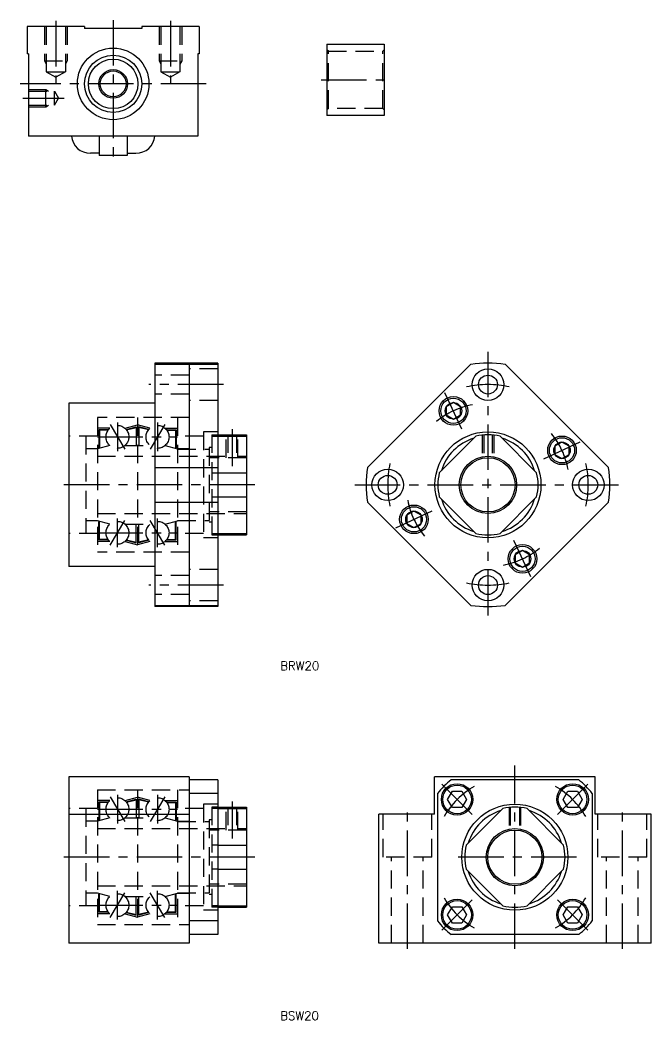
# Model space of a CAD drawing. Extents: x -219 to 469, y -265 to 84.
# Drawn here: x 248.5 to 468.7, y -265.2 to 83.9 of the extents above; entities that cross this region are included whole.
import ezdxf

# ---------------------------------------------------------------- set-up
doc = ezdxf.new("R2010")
doc.units = 0
doc.header["$LTSCALE"] = 0.5
doc.linetypes.add('CENTER', pattern=[50.8, 31.75, -6.35, 6.35, -6.35])
doc.linetypes.add('DASHED', pattern=[19.05, 12.7, -6.35])
for name, color, linetype in [('MSM_CENTER', 1, 'CENTER'), ('MSM_CONTINUOUS', 7, 'CONTINUOUS'), ('MSM_DASHED', 4, 'DASHED'), ('MSM_NARROW', 5, 'CONTINUOUS'), ('MSM_PART_NUMBER', 7, 'CONTINUOUS')]:
    doc.layers.add(name, color=color, linetype=linetype)
doc.styles.get("Standard").update_dxf_attribs({"font": 'txt.shx', "height": 3, "bigfont": 'bigfont.shx'})

# ---------------------------------------------------------------- blocks, each defined once
blk = doc.blocks.new('*U18')
at = {"layer": 'MSM_PART_NUMBER'}
blk.add_text('BRW20', height=3, dxfattribs=at).set_placement((339.27, -143.09))
blk = doc.blocks.new('*U19')
at = {"layer": 'MSM_PART_NUMBER'}
blk.add_text('BSW20', height=3, dxfattribs=at).set_placement((339.27, -265.25))

msp = doc.modelspace()

# ---------------------------------------------------------------- linework, layer by layer
at = {"layer": 'MSM_CENTER'}
for p, q in [((280.98, 83.9), (280.98, 34.1)), ((260.98, 83.6), (260.98, 61.94)), ((300.98, 83.6), (300.98, 61.94)), ((353.57, 63.01), (377.57, 63.01)), ((313.48, 61.6), (248.48, 61.6)), ((249.48, 56.6), (263.89, 56.6)), ((411.78, -31.9), (411.78, -124.9)), ((319.47, -43.4), (293.47, -43.4)), ((402.69, -58.91), (396.77, -46.22)), ((279.91, -57.35), (285.04, -65.94)), ((282.47, -56.65), (282.47, -66.65)), ((299.04, -57.35), (293.91, -65.94)), ((296.47, -56.65), (296.47, -66.65)), ((322.47, -58.9), (322.47, -71.9)), ((275.47, -61.65), (303.47, -61.65)), ((431.26, -69.31), (443.95, -63.39)), ((330.47, -78.4), (261.47, -78.4)), ((365.28, -78.4), (458.28, -78.4)), ((282.47, -100.15), (282.47, -90.15)), ((296.47, -100.15), (296.47, -90.15)), ((379.6, -93.4), (392.29, -87.48)), ((279.91, -99.44), (285.04, -90.85)), ((299.04, -99.44), (293.91, -90.85)), ((275.47, -95.15), (303.47, -95.15)), ((426.78, -110.57), (420.86, -97.88)), ((319.47, -113.4), (293.47, -113.4)), ((421.17, -240.4), (421.17, -176.4)), ((406.32, -193.55), (395.71, -182.94)), ((436.01, -193.55), (446.62, -182.94)), ((279.91, -187.35), (285.04, -195.94)), ((282.47, -186.65), (282.47, -196.65)), ((299.04, -187.35), (293.91, -195.94)), ((296.47, -186.65), (296.47, -196.65)), ((275.47, -191.65), (303.47, -191.65)), ((322.47, -188.9), (322.47, -201.9)), ((383.67, -240.4), (383.67, -191.4)), ((458.67, -240.4), (458.67, -191.4)), ((330.47, -208.4), (263.47, -208.4)), ((442.67, -208.4), (399.67, -208.4)), ((279.91, -229.44), (285.04, -220.85)), ((282.47, -230.15), (282.47, -220.15)), ((299.04, -229.44), (293.91, -220.85)), ((296.47, -230.15), (296.47, -220.15)), ((395.71, -233.85), (406.32, -223.24)), ((446.62, -233.85), (436.01, -223.24)), ((275.47, -225.15), (303.47, -225.15))]:
    msp.add_line(p, q, dxfattribs=at)
for centre, radius, start, end in [((411.78, -78.4), 35, 77.713, 102.287), ((411.78, -78.4), 28.5, 100.9144, 129.0856), ((411.78, -78.4), 28.5, 10.9144, 39.0856), ((411.78, -78.4), 35, 167.713, 192.287), ((411.78, -78.4), 35, 347.713, 12.287), ((411.78, -78.4), 28.5, 190.9144, 219.0856), ((411.78, -78.4), 28.5, 280.9144, 309.0856), ((411.78, -78.4), 35, 257.713, 282.287), ((421.17, -208.4), 28.5, 119.8783, 150.1217), ((421.17, -208.4), 28.5, 29.8783, 60.1217), ((421.17, -208.4), 28.5, 209.8783, 240.1217), ((421.17, -208.4), 28.5, 299.8783, 330.1217)]:
    msp.add_arc(centre, radius, start, end, dxfattribs=at)
at = {"layer": 'MSM_CONTINUOUS'}
for p, q in [((250.98, 81.6), (250.98, 72.1)), ((270.98, 81.6), (250.98, 81.6)), ((270.98, 81.6), (270.98, 80.9)), ((290.98, 80.9), (270.98, 80.9)), ((310.98, 81.6), (290.98, 81.6)), ((290.98, 81.6), (290.98, 80.9)), ((310.98, 81.6), (310.98, 72.1)), ((355.57, 75.51), (375.57, 75.51)), ((355.57, 75.51), (355.57, 50.51)), ((375.57, 75.51), (375.57, 50.51)), ((251.48, 72.1), (250.98, 72.1)), ((251.48, 72.1), (251.48, 43.4)), ((310.48, 72.1), (310.48, 43.4)), ((310.98, 72.1), (310.48, 72.1)), ((375.57, 50.51), (355.57, 50.51)), ((310.48, 43.4), (251.48, 43.4)), ((276.14, 43.4), (276.14, 36.6)), ((285.82, 43.4), (285.82, 36.6)), ((276.14, 37.4), (273.02, 37.4)), ((285.82, 36.6), (276.14, 36.6)), ((285.82, 37.4), (288.93, 37.4)), ((317.47, -35.9), (295.47, -35.9)), ((295.47, -35.9), (295.47, -120.9)), ((295.47, -36.32), (317.47, -36.32)), ((307.47, -35.9), (307.47, -120.9)), ((317.47, -35.9), (317.47, -120.9)), ((369.7, -72.38), (405.77, -36.32)), ((453.85, -72.38), (417.79, -36.32)), ((295.47, -49.9), (265.47, -49.9)), ((265.47, -49.9), (265.47, -106.9)), ((399.73, -49.68), (397.23, -51.12)), ((397.23, -51.12), (397.23, -54.01)), ((402.23, -51.12), (399.73, -49.68)), ((402.23, -54.01), (402.23, -51.12)), ((397.23, -54.01), (399.73, -55.45)), ((399.73, -55.45), (402.23, -54.01)), ((317.47, -60.9), (327.47, -60.9)), ((317.47, -61.41), (327.47, -61.41)), ((327.47, -60.9), (327.47, -95.9)), ((394.8, -74.16), (407.54, -61.41)), ((428.76, -74.16), (416.01, -61.41)), ((437.61, -63.46), (435.11, -64.91)), ((435.11, -64.91), (435.11, -67.79)), ((440.11, -64.91), (437.61, -63.46)), ((440.11, -67.79), (440.11, -64.91)), ((435.11, -67.79), (437.61, -69.24)), ((437.61, -69.24), (440.11, -67.79)), ((295.47, -72.38), (317.47, -72.38)), ((317.47, -74.16), (327.47, -74.16)), ((317.47, -82.63), (327.47, -82.63)), ((407.54, -95.38), (394.8, -82.63)), ((416.01, -95.38), (428.76, -82.63)), ((295.47, -84.41), (317.47, -84.41)), ((405.77, -120.47), (369.7, -84.41)), ((417.79, -120.47), (453.85, -84.41)), ((385.95, -87.55), (383.45, -89)), ((383.45, -89), (383.45, -91.88)), ((388.45, -89), (385.95, -87.55)), ((388.45, -91.88), (388.45, -89)), ((383.45, -91.88), (385.95, -93.33)), ((385.95, -93.33), (388.45, -91.88)), ((317.47, -95.38), (327.47, -95.38)), ((317.47, -95.9), (327.47, -95.9)), ((423.82, -101.34), (421.32, -102.78)), ((421.32, -102.78), (421.32, -105.67)), ((426.32, -102.78), (423.82, -101.34)), ((426.32, -105.67), (426.32, -102.78)), ((295.47, -106.9), (265.47, -106.9)), ((421.32, -105.67), (423.82, -107.11)), ((423.82, -107.11), (426.32, -105.67)), ((295.47, -120.47), (317.47, -120.47)), ((317.47, -120.9), (295.47, -120.9)), ((307.47, -180.4), (265.47, -180.4)), ((265.47, -180.4), (265.47, -238.4)), ((307.47, -180.4), (307.47, -238.4)), ((317.47, -181.4), (307.47, -181.4)), ((317.47, -181.4), (317.47, -235.4)), ((393.17, -193.4), (393.17, -180.4)), ((449.17, -180.4), (393.17, -180.4)), ((443.44, -181.4), (398.89, -181.4)), ((449.17, -193.4), (449.17, -180.4)), ((317.47, -186.12), (307.47, -186.12)), ((394.17, -186.12), (394.17, -230.67)), ((397.71, -188.24), (399.36, -185.38)), ((399.36, -191.1), (397.71, -188.24)), ((399.36, -185.38), (402.66, -185.38)), ((402.66, -185.38), (404.32, -188.24)), ((404.32, -188.24), (402.66, -191.1)), ((438.02, -188.24), (439.67, -185.38)), ((439.67, -191.1), (438.02, -188.24)), ((439.67, -185.38), (442.97, -185.38)), ((442.97, -185.38), (444.62, -188.24)), ((444.62, -188.24), (442.97, -191.1)), ((448.17, -186.12), (448.17, -230.67)), ((317.47, -190.9), (327.47, -190.9)), ((317.47, -191.41), (327.47, -191.41)), ((327.47, -190.9), (327.47, -225.9)), ((402.66, -191.1), (399.36, -191.1)), ((404.18, -204.16), (416.93, -191.41)), ((438.15, -204.16), (425.4, -191.41)), ((442.97, -191.1), (439.67, -191.1)), ((265.47, -193.4), (307.47, -193.4)), ((373.67, -238.4), (373.67, -193.4)), ((393.17, -193.4), (373.67, -193.4)), ((468.67, -193.4), (449.17, -193.4)), ((468.67, -238.4), (468.67, -193.4)), ((317.47, -204.16), (327.47, -204.16)), ((317.47, -212.63), (327.47, -212.63)), ((416.93, -225.38), (404.18, -212.63)), ((425.4, -225.38), (438.15, -212.63)), ((317.47, -225.38), (327.47, -225.38)), ((317.47, -225.9), (327.47, -225.9)), ((397.71, -228.55), (399.36, -225.69)), ((399.36, -225.69), (402.66, -225.69)), ((402.66, -225.69), (404.32, -228.55)), ((438.02, -228.55), (439.67, -225.69)), ((439.67, -225.69), (442.97, -225.69)), ((442.97, -225.69), (444.62, -228.55)), ((399.36, -231.41), (397.71, -228.55)), ((404.32, -228.55), (402.66, -231.41)), ((439.67, -231.41), (438.02, -228.55)), ((444.62, -228.55), (442.97, -231.41)), ((317.47, -230.67), (307.47, -230.67)), ((402.66, -231.41), (399.36, -231.41)), ((442.97, -231.41), (439.67, -231.41)), ((317.47, -235.4), (307.47, -235.4)), ((443.44, -235.4), (398.89, -235.4)), ((307.47, -238.4), (265.47, -238.4)), ((468.67, -238.4), (373.67, -238.4))]:
    msp.add_line(p, q, dxfattribs=at)
for centre, radius in [((280.98, 61.6), 12.5), ((280.98, 61.6), 10), ((280.98, 61.6), 5), ((280.98, 61.6), 4.5), ((411.78, -43.4), 5.5), ((411.78, -43.4), 3.3), ((399.73, -52.57), 5), ((399.73, -52.57), 4.4), ((399.73, -52.57), 2.89), ((411.78, -78.4), 18.5), ((437.61, -66.35), 5), ((437.61, -66.35), 4.4), ((437.61, -66.35), 2.89), ((411.78, -78.4), 9.46), ((376.78, -78.4), 5.5), ((446.78, -78.4), 5.5), ((376.78, -78.4), 3.3), ((446.78, -78.4), 3.3), ((385.95, -90.44), 5), ((385.95, -90.44), 4.4), ((385.95, -90.44), 2.89), ((423.82, -104.23), 5), ((423.82, -104.23), 4.4), ((423.82, -104.23), 2.89), ((411.78, -113.4), 5.5), ((411.78, -113.4), 3.3), ((401.01, -188.24), 5.5), ((401.01, -188.24), 5), ((441.32, -188.24), 5.5), ((441.32, -188.24), 5), ((421.17, -208.4), 18.5), ((421.17, -208.4), 9.46), ((401.01, -228.55), 5.5), ((441.32, -228.55), 5.5), ((401.01, -228.55), 5), ((441.32, -228.55), 5)]:
    msp.add_circle(centre, radius, dxfattribs=at)
for centre, radius, start, end in [((272.89, 43.83), 6.43, 183.8275, 271.1138), ((289.06, 43.83), 6.43, 268.8862, 356.1725), ((411.78, -78.4), 42.5, 81.8699, 98.1301), ((411.78, -78.4), 17, 106.9275, 163.0725), ((411.78, -78.4), 17.5, 76.0027, 103.9973), ((411.78, -78.4), 17, 16.9275, 73.0725), ((411.78, -78.4), 42.5, 171.8699, 188.1301), ((411.78, -78.4), 42.5, 351.8699, 8.1301), ((411.78, -78.4), 17.5, 166.0027, 193.9973), ((411.78, -78.4), 17.5, 346.0027, 13.9973), ((411.78, -78.4), 17, 196.9275, 253.0725), ((411.78, -78.4), 17, 286.9275, 343.0725), ((411.78, -78.4), 17.5, 256.0027, 283.9973), ((411.78, -78.4), 42.5, 261.8699, 278.1301), ((421.17, -208.4), 35, 129.5177, 140.4823), ((421.17, -208.4), 35, 39.5177, 50.4823), ((421.17, -208.4), 17.5, 76.0027, 103.9973), ((421.17, -208.4), 17, 106.9275, 163.0725), ((421.17, -208.4), 17, 16.9275, 73.0725), ((421.17, -208.4), 17.5, 166.0027, 193.9973), ((421.17, -208.4), 17.5, 346.0027, 13.9973), ((421.17, -208.4), 17, 196.9275, 253.0725), ((421.17, -208.4), 17, 286.9275, 343.0725), ((421.17, -208.4), 17.5, 256.0027, 283.9973), ((421.17, -208.4), 35, 219.5177, 230.4823), ((421.17, -208.4), 35, 309.5177, 320.4823)]:
    msp.add_arc(centre, radius, start, end, dxfattribs=at)
at = {"layer": 'MSM_DASHED'}
for p, q in [((256.98, 81.6), (256.98, 69.6)), ((257.65, 81.6), (257.65, 65.85)), ((264.3, 81.6), (264.3, 65.85)), ((264.98, 81.6), (264.98, 69.6)), ((296.98, 81.6), (296.98, 69.6)), ((297.65, 81.6), (297.65, 65.85)), ((304.3, 81.6), (304.3, 65.85)), ((304.98, 81.6), (304.98, 69.6)), ((356.07, 73.01), (355.57, 73.51)), ((375.07, 73.01), (375.57, 73.51)), ((356.07, 73.01), (375.07, 73.01)), ((356.07, 53.01), (356.07, 73.01)), ((375.07, 53.01), (375.07, 73.01)), ((256.98, 69.6), (264.98, 69.6)), ((256.98, 69.6), (257.65, 68.43)), ((264.98, 69.6), (264.3, 68.43)), ((296.98, 69.6), (304.98, 69.6)), ((296.98, 69.6), (297.65, 68.43)), ((304.98, 69.6), (304.3, 68.43)), ((257.65, 65.85), (264.3, 65.85)), ((257.65, 65.85), (260.98, 63.94)), ((264.3, 65.85), (260.98, 63.94)), ((297.65, 65.85), (304.3, 65.85)), ((297.65, 65.85), (300.98, 63.94)), ((304.3, 65.85), (300.98, 63.94)), ((251.48, 59.6), (257.48, 59.6)), ((257.48, 53.6), (257.48, 59.6)), ((257.48, 59.6), (258.41, 59.06)), ((251.48, 59.06), (260.48, 59.06)), ((260.48, 54.15), (260.48, 59.06)), ((260.48, 59.06), (261.89, 56.6)), ((260.48, 54.15), (261.89, 56.6)), ((251.48, 54.15), (260.48, 54.15)), ((251.48, 53.6), (257.48, 53.6)), ((257.48, 53.6), (258.41, 54.15)), ((356.07, 53.01), (355.57, 52.51)), ((375.07, 53.01), (356.07, 53.01)), ((375.07, 53.01), (375.57, 52.51)), ((317.47, -37.9), (307.47, -37.9)), ((307.47, -40.1), (295.47, -40.1)), ((307.47, -46.7), (295.47, -46.7)), ((317.47, -48.9), (307.47, -48.9)), ((307.47, -54.9), (275.47, -54.9)), ((275.47, -54.9), (275.47, -101.9)), ((289.47, -54.9), (289.47, -101.9)), ((303.47, -54.9), (303.47, -101.9)), ((279.83, -58.65), (275.47, -58.65)), ((275.97, -59.15), (275.97, -65.68)), ((279.35, -59.15), (275.97, -59.15)), ((276.17, -59.35), (276.17, -65.62)), ((279.2, -59.35), (276.17, -59.35)), ((285.12, -58.65), (289.47, -57.48)), ((285.52, -59.06), (288.97, -58.13)), ((285.66, -59.23), (288.97, -58.34)), ((288.97, -58.13), (288.97, -64.65)), ((293.83, -58.65), (289.47, -57.48)), ((289.97, -58.13), (289.97, -64.65)), ((293.43, -59.06), (289.97, -58.13)), ((293.29, -59.23), (289.97, -58.34)), ((299.12, -58.65), (303.47, -58.65)), ((299.6, -59.15), (302.97, -59.15)), ((299.75, -59.35), (302.77, -59.35)), ((302.77, -59.35), (302.77, -65.62)), ((302.97, -59.15), (302.97, -65.68)), ((275.47, -61.4), (265.47, -61.4)), ((271.47, -61.4), (271.47, -95.4)), ((312.47, -61.4), (303.47, -61.4)), ((317.47, -59.9), (312.47, -59.9)), ((312.47, -59.9), (312.47, -96.9)), ((315.47, -60.9), (315.47, -95.9)), ((315.47, -60.9), (317.47, -60.9)), ((315.47, -61.41), (317.47, -61.41)), ((320.47, -68.94), (320.47, -60.9)), ((320.97, -60.9), (320.97, -68.94)), ((323.97, -60.9), (323.97, -68.94)), ((324.47, -68.94), (324.47, -60.9)), ((409.78, -61.01), (409.78, -69.15)), ((410.28, -60.96), (410.28, -69.06)), ((413.28, -60.96), (413.28, -69.06)), ((413.78, -61.01), (413.78, -69.15)), ((275.47, -65.85), (271.47, -65.85)), ((279.83, -64.65), (275.47, -65.81)), ((285.12, -64.65), (293.83, -64.65)), ((299.12, -64.65), (303.47, -65.81)), ((307.47, -65.85), (303.47, -65.85)), ((303.47, -65.9), (314.47, -65.9)), ((315.47, -65.4), (314.47, -65.4)), ((314.47, -65.4), (314.47, -91.4)), ((275.47, -68.4), (320.47, -68.4)), ((327.47, -68.94), (314.47, -68.94)), ((324.47, -68.4), (327.47, -68.4)), ((315.47, -74.16), (317.47, -74.16)), ((315.47, -82.63), (317.47, -82.63)), ((275.47, -88.4), (327.47, -88.4)), ((327.47, -87.85), (314.47, -87.85)), ((275.47, -90.95), (271.47, -90.95)), ((279.83, -92.15), (275.47, -90.98)), ((275.97, -97.65), (275.97, -91.11)), ((276.17, -97.45), (276.17, -91.17)), ((285.12, -92.15), (293.83, -92.15)), ((288.97, -98.66), (288.97, -92.15)), ((289.97, -98.66), (289.97, -92.15)), ((299.12, -92.15), (303.47, -90.98)), ((302.77, -97.45), (302.77, -91.17)), ((302.97, -97.65), (302.97, -91.11)), ((303.47, -90.9), (314.47, -90.9)), ((307.47, -90.95), (303.47, -90.95)), ((315.47, -91.4), (314.47, -91.4)), ((275.47, -95.4), (265.47, -95.4)), ((279.35, -97.65), (275.97, -97.65)), ((279.2, -97.45), (276.17, -97.45)), ((285.52, -97.74), (288.97, -98.66)), ((285.66, -97.57), (288.97, -98.45)), ((293.29, -97.57), (289.97, -98.45)), ((293.43, -97.74), (289.97, -98.66)), ((299.6, -97.65), (302.97, -97.65)), ((299.75, -97.45), (302.77, -97.45)), ((312.47, -95.4), (303.47, -95.4)), ((317.47, -96.9), (312.47, -96.9)), ((315.47, -95.38), (317.47, -95.38)), ((315.47, -95.9), (317.47, -95.9)), ((279.83, -98.15), (275.47, -98.15)), ((285.12, -98.15), (289.47, -99.31)), ((293.83, -98.15), (289.47, -99.31)), ((299.12, -98.15), (303.47, -98.15)), ((307.47, -101.9), (275.47, -101.9)), ((317.47, -107.9), (307.47, -107.9)), ((307.47, -110.1), (295.47, -110.1)), ((307.47, -116.7), (295.47, -116.7)), ((317.47, -118.9), (307.47, -118.9)), ((275.47, -184.9), (275.47, -231.9)), ((275.47, -184.9), (307.47, -184.9)), ((289.47, -184.9), (289.47, -231.9)), ((303.47, -184.9), (303.47, -231.9)), ((285.12, -188.65), (289.47, -187.48)), ((285.52, -189.06), (288.97, -188.13)), ((285.66, -189.23), (288.97, -188.34)), ((288.97, -188.13), (288.97, -194.65)), ((293.83, -188.65), (289.47, -187.48)), ((289.97, -188.13), (289.97, -194.65)), ((293.43, -189.06), (289.97, -188.13)), ((293.29, -189.23), (289.97, -188.34)), ((275.47, -191.4), (265.47, -191.4)), ((271.47, -191.4), (271.47, -225.4)), ((279.83, -188.65), (275.47, -188.65)), ((275.97, -189.15), (275.97, -195.68)), ((279.35, -189.15), (275.97, -189.15)), ((276.17, -189.35), (276.17, -195.62)), ((279.2, -189.35), (276.17, -189.35)), ((299.12, -188.65), (303.47, -188.65)), ((299.6, -189.15), (302.97, -189.15)), ((299.75, -189.35), (302.77, -189.35)), ((302.77, -189.35), (302.77, -195.62)), ((302.97, -189.15), (302.97, -195.68)), ((312.47, -191.4), (303.47, -191.4)), ((317.47, -189.9), (312.47, -189.9)), ((312.47, -189.9), (312.47, -226.9)), ((315.47, -190.9), (315.47, -225.9)), ((317.47, -190.9), (315.47, -190.9)), ((317.47, -191.41), (315.47, -191.41)), ((320.47, -198.94), (320.47, -190.9)), ((320.97, -190.9), (320.97, -198.94)), ((323.97, -190.9), (323.97, -198.94)), ((324.47, -198.94), (324.47, -190.9)), ((419.17, -191.01), (419.17, -199.15)), ((419.54, -190.97), (419.54, -199.08)), ((422.79, -190.97), (422.79, -199.08)), ((423.17, -191.01), (423.17, -199.15)), ((279.83, -194.65), (275.47, -195.81)), ((285.12, -194.65), (293.83, -194.65)), ((299.12, -194.65), (303.47, -195.81)), ((315.47, -195.4), (314.47, -195.4)), ((314.47, -195.4), (314.47, -221.4)), ((375.17, -208.4), (375.17, -193.4)), ((392.17, -208.4), (392.17, -193.4)), ((450.17, -208.4), (450.17, -193.4)), ((467.17, -208.4), (467.17, -193.4)), ((275.47, -195.85), (271.47, -195.85)), ((275.47, -198.4), (320.47, -198.4)), ((303.47, -195.85), (307.47, -195.85)), ((303.47, -195.9), (314.47, -195.9)), ((327.47, -198.94), (314.47, -198.94)), ((324.47, -198.4), (327.47, -198.4)), ((317.47, -204.16), (315.47, -204.16)), ((392.17, -208.4), (375.17, -208.4)), ((378.17, -238.4), (378.17, -208.4)), ((389.17, -238.4), (389.17, -208.4)), ((467.17, -208.4), (450.17, -208.4)), ((453.17, -238.4), (453.17, -208.4)), ((464.17, -238.4), (464.17, -208.4)), ((317.47, -212.63), (315.47, -212.63)), ((275.47, -218.4), (327.47, -218.4)), ((327.47, -217.85), (314.47, -217.85)), ((275.47, -220.95), (271.47, -220.95)), ((279.83, -222.15), (275.47, -220.98)), ((275.97, -227.65), (275.97, -221.11)), ((276.17, -227.45), (276.17, -221.17)), ((285.12, -222.15), (293.83, -222.15)), ((288.97, -228.66), (288.97, -222.15)), ((289.97, -228.66), (289.97, -222.15)), ((299.12, -222.15), (303.47, -220.98)), ((302.77, -227.45), (302.77, -221.17)), ((302.97, -227.65), (302.97, -221.11)), ((303.47, -220.9), (314.47, -220.9)), ((303.47, -220.95), (307.47, -220.95)), ((315.47, -221.4), (314.47, -221.4)), ((275.47, -225.4), (265.47, -225.4)), ((312.47, -225.4), (303.47, -225.4)), ((317.47, -226.9), (312.47, -226.9)), ((317.47, -225.38), (315.47, -225.38)), ((317.47, -225.9), (315.47, -225.9)), ((279.83, -228.15), (275.47, -228.15)), ((279.35, -227.65), (275.97, -227.65)), ((279.2, -227.45), (276.17, -227.45)), ((285.12, -228.15), (289.47, -229.31)), ((285.52, -227.74), (288.97, -228.66)), ((285.66, -227.57), (288.97, -228.45)), ((293.83, -228.15), (289.47, -229.31)), ((293.29, -227.57), (289.97, -228.45)), ((293.43, -227.74), (289.97, -228.66)), ((299.12, -228.15), (303.47, -228.15)), ((299.6, -227.65), (302.97, -227.65)), ((299.75, -227.45), (302.77, -227.45)), ((275.47, -231.9), (307.47, -231.9))]:
    msp.add_line(p, q, dxfattribs=at)
for centre in [(282.47, -61.65), (296.47, -61.65), (282.47, -95.15), (296.47, -95.15), (282.47, -191.65), (296.47, -191.65), (282.47, -225.15), (296.47, -225.15)]:
    msp.add_circle(centre, 4, dxfattribs=at)
at = {"layer": 'MSM_NARROW'}
for centre, radius in [((280.98, 61.6), 8.65), ((411.78, -78.4), 10), ((421.17, -208.4), 10)]:
    msp.add_circle(centre, radius, dxfattribs=at)

# ---------------------------------------------------------------- block references
at = {"layer": 'MSM_CONTINUOUS'}
for name in ['*U18', '*U19']:
    msp.add_blockref(name, (0, 0), dxfattribs=at)

doc.saveas('drawing.dxf')
